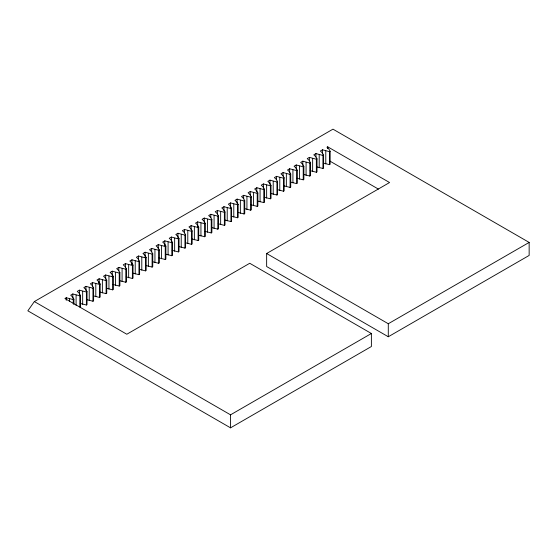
<?xml version="1.0" encoding="UTF-8"?>
<svg xmlns="http://www.w3.org/2000/svg" width="557" height="557" viewBox="0 0 557 557"><rect width="100%" height="100%" fill="white"/><g stroke="black" fill="none" stroke-linecap="round" stroke-linejoin="round"><path stroke-width="0.84" d="M34.353 301.567L27.85 310.82L230.535 427.839L371.387 346.517L371.387 333.504L249.738 263.273L126.808 334.242L64.925 298.517L66.262 297.744L73.246 299.596L73.907 299.22L72.654 297.069L70.697 295.182L72.828 293.95L79.818 295.802L80.459 295.433L79.226 293.274L77.263 291.388L79.4 290.155L86.391 292.014L87.031 291.638L85.799 289.48L83.835 287.593L85.973 286.361L92.956 288.22L93.604 287.844L92.371 285.685L90.408 283.805L92.546 282.566L99.529 284.425L100.176 284.049L98.937 281.891L96.981 280.011L99.111 278.779L106.102 280.631L106.742 280.262L105.51 278.096L103.546 276.216L105.684 274.984L112.674 276.836L113.315 276.467L112.082 274.302L110.119 272.422L112.256 271.189L119.24 273.041L119.887 272.672L118.655 270.514L116.692 268.627L118.822 267.395L125.812 269.247L126.46 268.878L125.221 266.719L123.257 264.833L125.395 263.6L132.385 265.452L133.026 265.083L131.793 262.925L129.83 261.038L131.967 259.806L138.958 261.665L139.598 261.289L138.366 259.13L136.402 257.25L138.54 256.011L145.523 257.87L146.171 257.494L144.931 255.336L142.975 253.456L145.105 252.224L152.096 254.076L152.743 253.707L151.504 251.541L149.541 249.661L151.678 248.429L158.668 250.281L159.309 249.912L158.077 247.747L156.113 245.867L158.251 244.634L165.241 246.486L165.882 246.117L164.649 243.959L162.686 242.072L164.823 240.84L171.807 242.692L172.454 242.323L171.215 240.164L169.258 238.278L171.389 237.045L178.379 238.897L179.02 238.528L177.787 236.37L175.824 234.483L177.962 233.251L184.952 235.11L185.592 234.734L184.36 232.575L182.397 230.695L184.534 229.456L191.517 231.315L192.165 230.939L190.933 228.781L188.969 226.901L191.107 225.669L198.09 227.521L198.738 227.152L197.498 224.986L195.542 223.106L197.672 221.874L204.663 223.726L205.303 223.357L204.071 221.192L202.107 219.312L204.245 218.079L211.235 219.931L211.876 219.562L210.643 217.404L208.68 215.517L210.818 214.285L217.801 216.137L218.448 215.768L217.216 213.61L215.253 211.723L217.383 210.49L224.374 212.342L225.021 211.973L223.782 209.815L221.818 207.928L223.956 206.696L230.946 208.555L231.587 208.179L230.354 206.02L228.391 204.141L230.528 202.901L237.519 204.76L238.159 204.384L236.927 202.226L234.963 200.346L237.101 199.114L244.084 200.966L244.732 200.597L243.493 198.431L241.536 196.551L243.667 195.319L250.657 197.171L251.304 196.802L250.065 194.637L248.102 192.757L250.239 191.524L257.23 193.376L257.87 193.007L256.638 190.849L254.674 188.962L256.812 187.73L263.802 189.582L264.443 189.213L263.21 187.055L261.247 185.168L263.384 183.935L270.368 185.787L271.015 185.418L269.776 183.26L267.82 181.373L269.95 180.141L276.94 182L277.581 181.624L276.349 179.465L274.385 177.586L276.523 176.346L283.513 178.205L284.154 177.829L282.921 175.671L280.958 173.791L283.095 172.559L290.079 174.411L290.726 174.035L289.494 171.876L287.53 169.996L289.668 168.764L296.651 170.616L297.299 170.247L296.059 168.082L294.103 166.202L296.233 164.969L303.224 166.822L303.864 166.452L302.632 164.294L300.669 162.407L302.806 161.175L309.796 163.027L310.437 162.658L309.205 160.5L307.241 158.613L309.379 157.38L316.362 159.232L317.01 158.863L315.777 156.705L313.814 154.818L315.944 153.586L322.935 155.445L323.582 155.069L322.343 152.91L320.379 151.024L322.517 149.791L329.507 151.65L330.148 151.274L328.915 149.116L326.952 147.236L327.69 146.811L389.573 182.536L266.643 253.512L266.643 266.525L388.292 336.755L529.15 255.433L529.15 242.42L332.975 129.161L34.353 301.567L230.535 414.826L371.387 333.504M80.215 303.454L86.391 305.02L87.031 304.651L87.031 291.638M86.788 299.659L92.956 301.233L93.604 300.857L93.604 287.844M93.36 295.864L99.529 297.438L100.176 297.062L100.176 284.049M99.926 292.07L106.102 293.643L106.742 293.267L106.742 280.262M106.498 288.275L112.674 289.849L113.315 289.48L113.315 276.467M113.071 284.481L119.24 286.054L119.887 285.685L119.887 272.672M119.644 280.693L125.812 282.26L126.46 281.891L126.46 268.878M126.209 276.899L132.385 278.465L133.026 278.096L133.026 265.083M132.782 273.104L138.958 274.671L139.598 274.302L139.598 261.289M139.354 269.31L145.523 270.883L146.171 270.507L146.171 257.494M145.927 265.515L152.096 267.088L152.743 266.712L152.743 253.707M152.493 261.72L158.668 263.294L159.309 262.925L159.309 249.912M159.065 257.926L165.241 259.499L165.882 259.13L165.882 246.117M165.638 254.138L171.807 255.705L172.454 255.336L172.454 242.323M172.204 250.344L178.379 251.91L179.02 251.541L179.02 238.528M178.776 246.549L184.952 248.116L185.592 247.747L185.592 234.734M185.349 242.755L191.517 244.328L192.165 243.952L192.165 230.939M191.921 238.96L198.09 240.533L198.738 240.158L198.738 227.152M198.487 235.165L204.663 236.739L205.303 236.37L205.303 223.357M205.06 231.371L211.235 232.944L211.876 232.575L211.876 219.562M211.632 227.583L217.801 229.15L218.448 228.781L218.448 215.768M218.205 223.789L224.374 225.355L225.021 224.986L225.021 211.973M224.77 219.994L230.946 221.561L231.587 221.192L231.587 208.179M231.343 216.2L237.519 217.773L238.159 217.397L238.159 204.384M237.916 212.405L244.084 213.979L244.732 213.603L244.732 200.597M244.488 208.61L250.657 210.184L251.304 209.815L251.304 196.802M251.054 204.816L257.23 206.389L257.87 206.02L257.87 193.007M257.626 201.028L263.802 202.595L264.443 202.226L264.443 189.213M264.199 197.234L270.368 198.8L271.015 198.431L271.015 185.418M270.765 193.439L276.94 195.006L277.581 194.637L277.581 181.624M277.337 189.645L283.513 191.218L284.154 190.842L284.154 177.829M283.91 185.85L290.079 187.424L290.726 187.048L290.726 174.035M290.482 182.055L296.651 183.629L297.299 183.253L297.299 170.247M297.048 178.261L303.224 179.834L303.864 179.465L303.864 166.452M303.621 174.466L309.796 176.04L310.437 175.671L310.437 162.658M310.193 170.679L316.362 172.245L317.01 171.876L317.01 158.863M316.766 166.884L322.935 168.451L323.582 168.082L323.582 155.069M323.332 163.09L329.507 164.663L330.148 164.287L330.148 151.274M266.643 253.512L388.292 323.742L529.15 242.42M329.925 161.112L378.391 189.095M388.292 323.742L388.292 336.755M329.507 151.65L329.507 164.663M327.69 146.811L327.69 148.545M325.782 150.926L325.782 163.939M322.935 155.445L322.935 168.451M322.517 149.791L322.517 154.129M319.21 154.721L319.21 167.734M316.362 159.232L316.362 172.245M315.944 153.586L315.944 157.06M312.637 158.515L312.637 171.528M309.796 163.027L309.796 176.04M309.379 157.38L309.379 160.848M306.072 162.31L306.072 175.323M303.224 166.822L303.224 179.834M302.806 161.175L302.806 165.513M299.499 166.104L299.499 179.11M296.651 170.616L296.651 183.629M296.233 164.969L296.233 169.307M292.926 169.892L292.926 182.905M290.079 174.411L290.079 187.424M289.668 168.764L289.668 173.102M286.354 173.687L286.354 186.699M283.513 178.205L283.513 191.218M283.095 172.559L283.095 176.026M279.788 177.481L279.788 190.494M276.94 182L276.94 195.006M276.523 176.346L276.523 179.82M273.215 181.276L273.215 194.289M270.368 185.787L270.368 198.8M269.95 180.141L269.95 184.478M266.643 185.07L266.643 198.083M263.802 189.582L263.802 202.595M263.384 183.935L263.384 188.273M260.07 188.865L260.07 201.878M257.23 193.376L257.23 206.389M256.812 187.73L256.812 192.068M253.505 192.659L253.505 205.665M250.657 197.171L250.657 210.184M250.239 191.524L250.239 194.992M246.932 196.447L246.932 209.46M244.084 200.966L244.084 213.979M243.667 195.319L243.667 198.786M240.359 200.242L240.359 213.254M237.519 204.76L237.519 217.773M237.101 199.114L237.101 203.451M233.787 204.036L233.787 217.049M230.946 208.555L230.946 221.561M230.528 202.901L230.528 207.239M230.535 414.826L230.535 427.839M230.354 206.02L230.354 207.754M227.221 207.831L227.221 220.844M224.374 212.342L224.374 225.355M223.956 206.696L223.956 211.033M220.649 211.625L220.649 224.638M217.801 216.137L217.801 229.15M217.383 210.49L217.383 213.958M214.076 215.42L214.076 228.433M211.235 219.931L211.235 232.944M210.818 214.285L210.818 217.752M207.51 219.214L207.51 232.22M204.663 223.726L204.663 236.739M204.245 218.079L204.245 222.417M200.938 223.002L200.938 236.015M198.09 227.521L198.09 240.533M197.672 221.874L197.672 226.212M197.498 224.986L197.498 226.727M194.365 226.796L194.365 239.809M191.517 231.315L191.517 244.328M191.107 225.669L191.107 230.006M187.793 230.591L187.793 243.604M184.952 235.11L184.952 248.116M184.534 229.456L184.534 232.93M181.227 234.386L181.227 247.399M178.379 238.897L178.379 251.91M177.962 233.251L177.962 238.459M174.654 238.18L174.654 251.193M171.807 242.692L171.807 255.705M171.389 237.045L171.389 241.383M168.082 241.975L168.082 254.988M165.241 246.486L165.241 259.499M164.823 240.84L164.823 245.177M164.649 243.959L164.649 245.693M161.509 245.769L161.509 258.775M158.668 250.281L158.668 263.294M158.251 244.634L158.251 248.972M154.943 249.557L154.943 262.57M152.096 254.076L152.096 267.088M151.678 248.429L151.678 251.896M148.371 253.351L148.371 266.364M145.523 257.87L145.523 270.883M145.105 252.224L145.105 257.425M141.798 257.146L141.798 270.159M138.958 261.665L138.958 274.671M138.54 256.011L138.54 260.349M135.226 260.941L135.226 273.953M132.385 265.452L132.385 278.465M131.967 259.806L131.967 264.143M131.793 262.925L131.793 264.659M128.66 264.735L128.66 277.748M125.812 269.247L125.812 282.26M125.395 263.6L125.395 267.938M122.087 268.53L122.087 281.543M119.24 273.041L119.24 286.054M118.822 267.395L118.822 270.862M115.515 272.324L115.515 285.33M112.674 276.836L112.674 289.849M112.256 271.189L112.256 276.39M108.949 276.112L108.949 289.125M106.102 280.631L106.102 293.643M105.684 274.984L105.684 279.322M102.377 279.906L102.377 292.919M99.529 284.425L99.529 297.438M99.111 278.779L99.111 283.116M98.937 281.891L98.937 283.624M95.804 283.701L95.804 296.714M92.956 288.22L92.956 301.233M92.546 282.566L92.546 286.904M89.231 287.496L89.231 300.508M86.391 292.014L86.391 305.02M85.973 286.361L85.973 290.698M82.666 291.29L82.666 304.303M80.459 295.433L80.459 307.575M79.818 295.802L79.818 307.081M79.4 290.155L79.4 295.363M76.093 295.085L76.093 305.494M73.907 299.22L73.907 304.421M73.246 299.596L73.246 303.934M72.828 293.95L72.828 298.287M69.521 298.879L69.521 301.476M66.262 297.744L66.262 300.348"/></g></svg>
